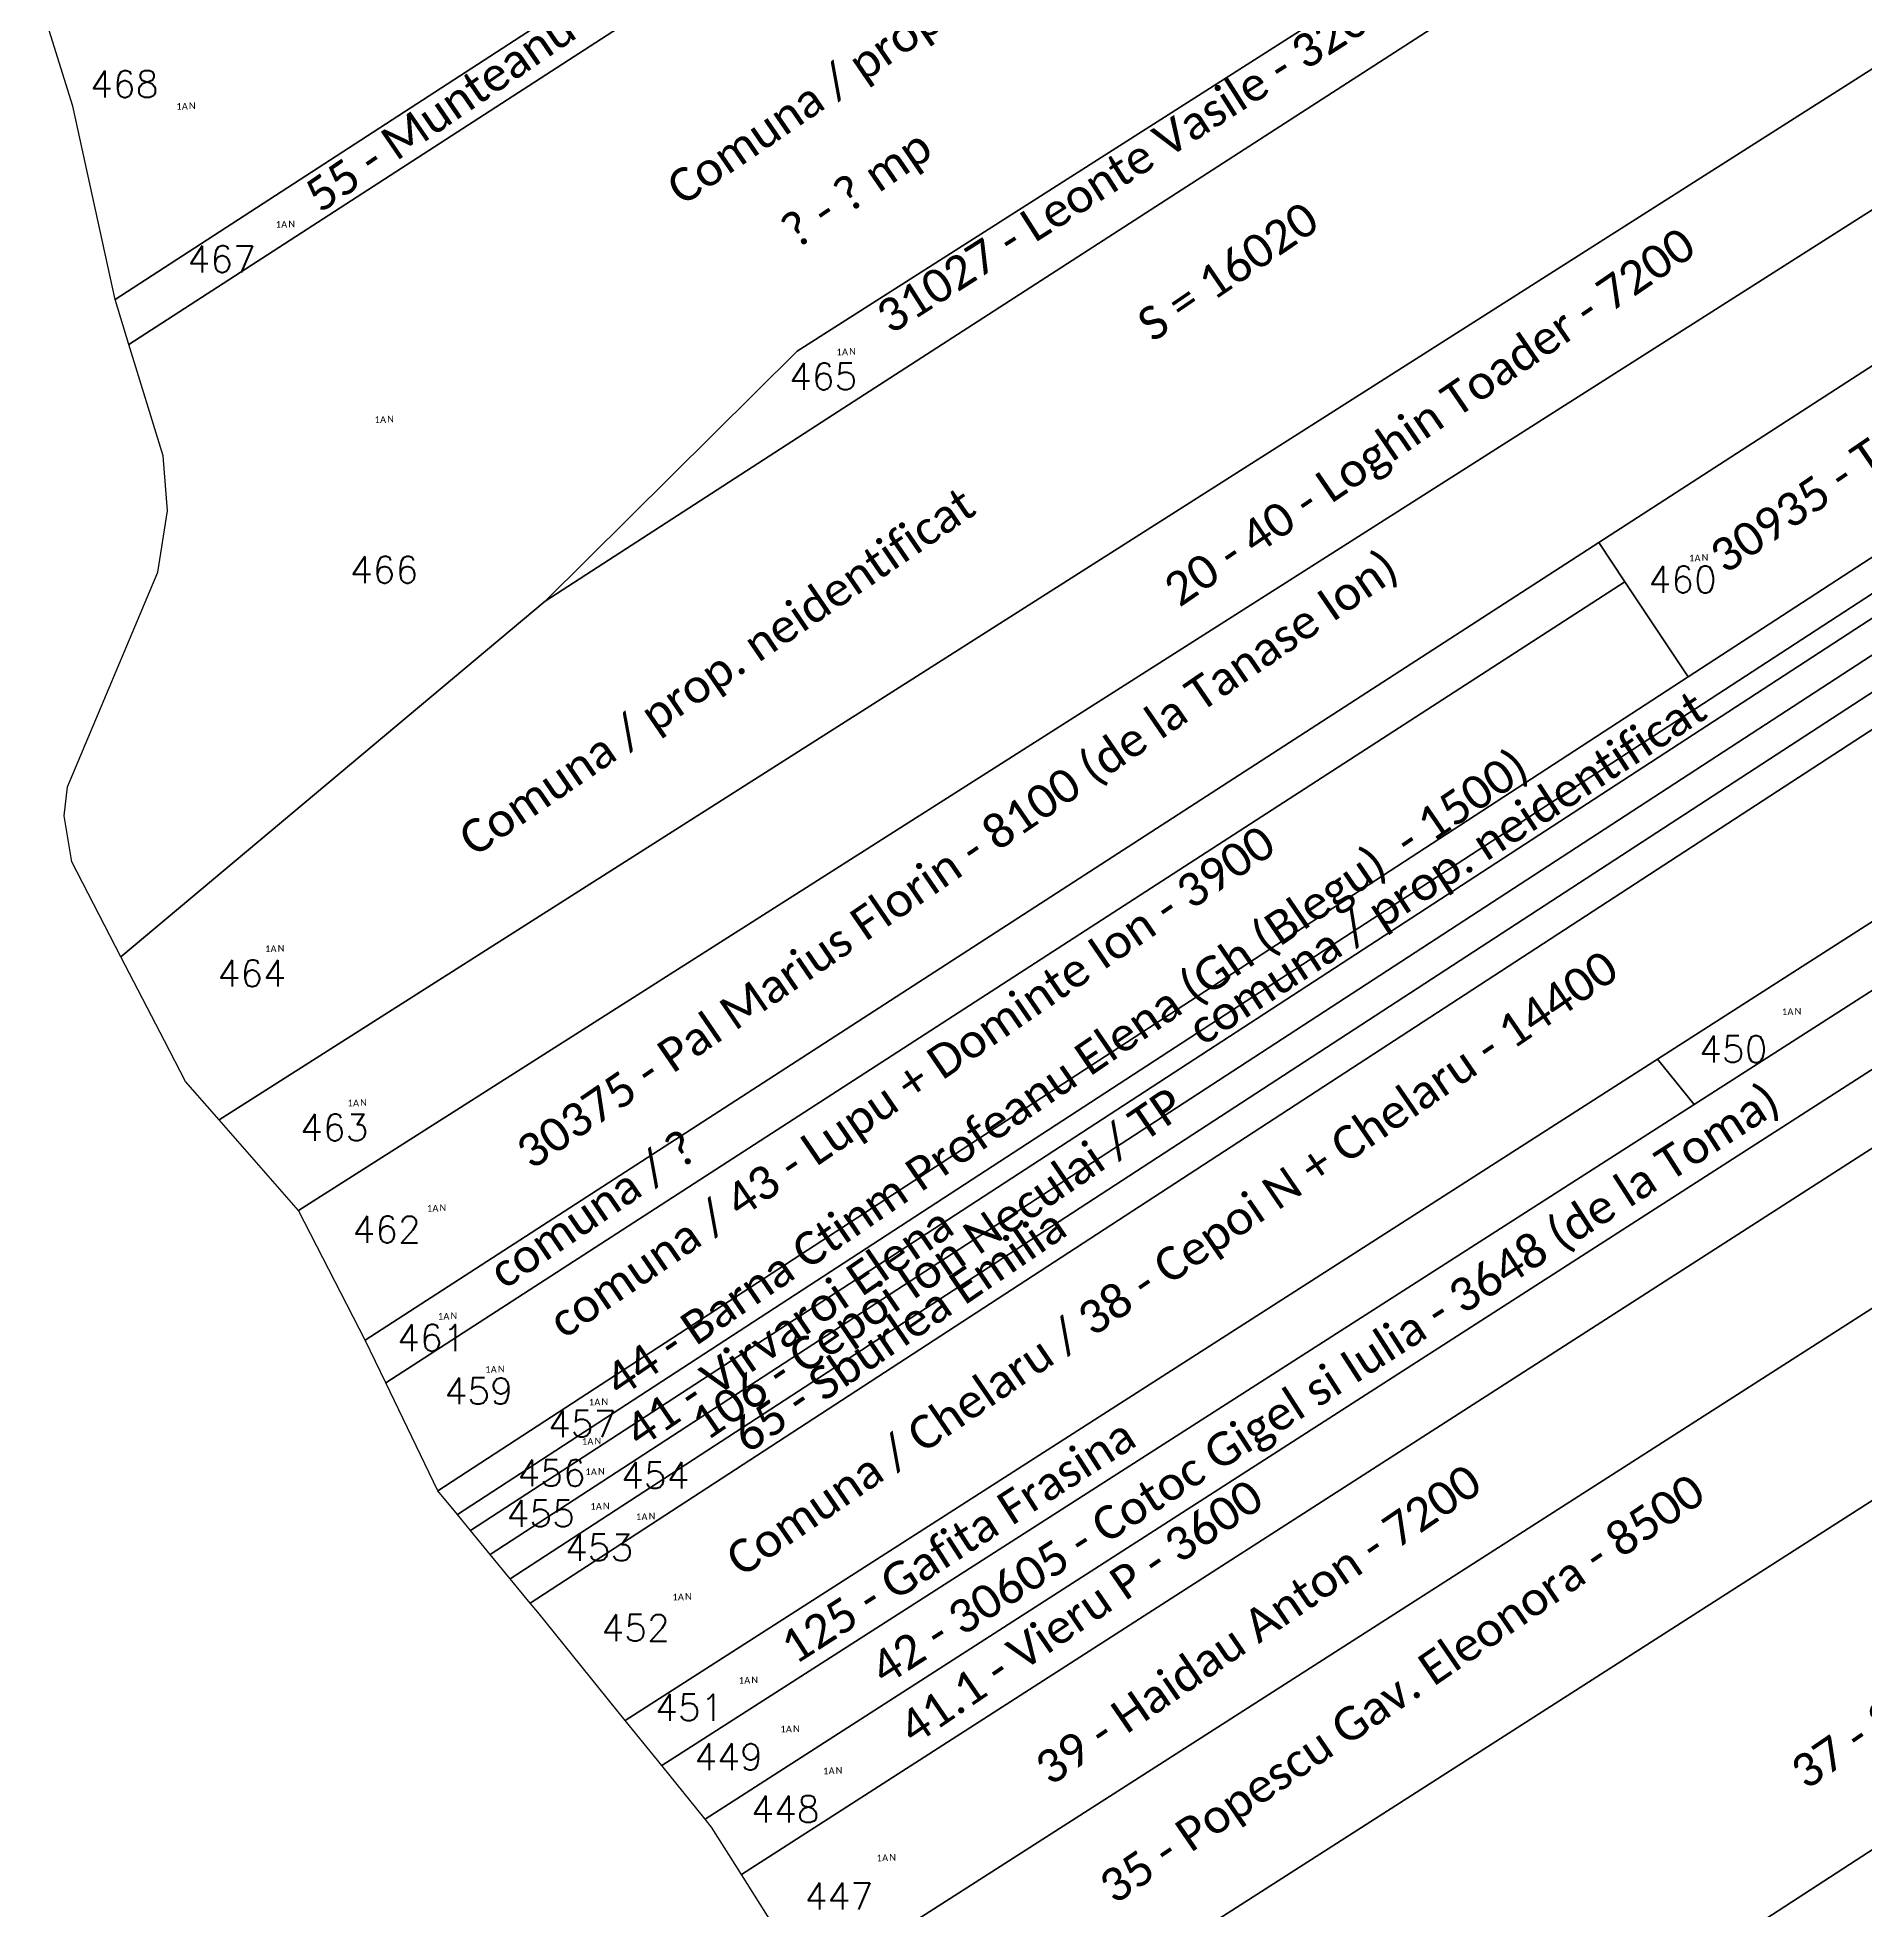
# Model space of a CAD drawing. Extents: x 612848 to 614465, y 646291 to 648325.
# Drawn here: x 613116.3 to 613390.8, y 646966.3 to 647247.7 of the extents above; entities that cross this region are included whole.
import ezdxf

# ---------------------------------------------------------------- set-up
doc = ezdxf.new("R2010")
doc.units = 0
doc.header["$LTSCALE"] = 0.5
doc.header["$MEASUREMENT"] = 0
for name, color, linetype in [('_CAT_FOL', 7, 'CONTINUOUS'), ('_IMPREJMUIT', 150, 'CONTINUOUS'), ('_NR_PARCELA', 50, 'CONTINUOUS'), ('_PARCELA_NOU_feb2025', 50, 'CONTINUOUS'), ('_TEXTE', 255, 'CONTINUOUS')]:
    doc.layers.add(name, color=color, linetype=linetype)
doc.layers.add('_ID', color=176, linetype='CONTINUOUS', lineweight=30)
doc.styles.get("Standard").update_dxf_attribs({"font": 'romans.shx'})
doc.styles.add('texte', font='calibri.ttf')

msp = doc.modelspace()

# ---------------------------------------------------------------- linework, layer by layer
at = {"layer": '_PARCELA_NOU_feb2025'}
for points in [[(613127.95, 647208.34), (613121.61, 647237.37), (613116.29, 647254.39), (613388.04, 647430.78), (613407.41, 647411.32), (613412.28, 647409.78), (613424.4, 647400.75)], [(613127.95, 647208.34), (613424.4, 647400.75), (613429.82, 647395.58), (613130.02, 647201.59)], [(613121.47, 647123.84), (613120.32, 647130.78), (613120.82, 647135.12), (613134.36, 647167.36), (613135.81, 647176.58), (613135.16, 647184.82), (613130.02, 647201.59), (613429.82, 647395.58), (613452.78, 647373.66), (613465.82, 647350.66), (613230.39, 647200.59), (613192.52, 647162.99), (613128.83, 647109.59)], [(613469.87, 647340.25), (613413.35, 647305.06), (613338.85, 647257.61), (613236.53, 647191.52), (613192.52, 647162.99), (613230.39, 647200.59), (613465.82, 647350.66)], [(613138.51, 647090.87), (613135.37, 647096.94), (613128.83, 647109.59), (613192.52, 647162.99), (613236.53, 647191.52), (613338.85, 647257.61), (613413.35, 647305.06), (613469.87, 647340.25), (613482.98, 647312.74), (613486.49, 647303.24), (613143.57, 647085.08)], [(613155.47, 647071.48), (613143.57, 647085.08), (613486.49, 647303.24), (613492.83, 647286.1)], [(613350.75, 647171.83), (613165.52, 647051.98), (613155.47, 647071.48), (613492.83, 647286.1), (613499.6, 647268.14)], [(613505.46, 647243.5), (613449.2, 647206.91), (613364.18, 647151.62), (613354.67, 647165.94), (613350.75, 647171.83), (613499.6, 647268.14)], [(613181.33, 647023.38), (613179.36, 647025.78), (613452.11, 647203.37), (613506.63, 647238.87), (613507.34, 647235.65)], [(613181.33, 647023.38), (613507.34, 647235.65), (613508.41, 647230.8), (613184.29, 647019.77)], [(613184.29, 647019.77), (613508.41, 647230.8), (613509.48, 647225.93), (613187.28, 647016.14)], [(613187.28, 647016.14), (613509.48, 647225.93), (613510.56, 647221.03), (613190.28, 647012.49)], [(613191.41, 647011.11), (613190.28, 647012.49), (613510.56, 647221.03), (613516.35, 647194.66), (613359.57, 647094.2), (613204.55, 646994.87)], [(613176.41, 647029.37), (613364.18, 647151.62), (613449.2, 647206.91), (613452.11, 647203.37), (613179.36, 647025.78)], [(613518.34, 647185.62), (613365.07, 647087.41), (613359.57, 647094.2), (613516.35, 647194.66)], [(613521.08, 647175.75), (613216.54, 646980.05), (613210.05, 646988.07), (613365.07, 647087.41), (613518.34, 647185.62)], [(613217.53, 646978.83), (613216.54, 646980.05), (613521.08, 647175.75), (613524.08, 647165.8), (613222.02, 646971.7)], [(613350.75, 647171.83), (613354.67, 647165.94), (613168.61, 647045.56), (613165.52, 647051.98)], [(613176.41, 647029.37), (613168.61, 647045.56), (613354.67, 647165.94), (613364.18, 647151.62)], [(613526.87, 647156.6), (613530.04, 647145.29), (613232.65, 646954.82), (613222.02, 646971.7), (613524.08, 647165.8)], [(613239.44, 646944.02), (613232.65, 646954.82), (613530.04, 647145.29), (613535.92, 647124.32), (613536.9, 647120.81), (613245.3, 646934.05)], [(613265.5, 646898.65), (613259.77, 646908.97), (613247.28, 646930.83), (613245.3, 646934.05), (613536.9, 647120.81), (613541.9, 647102.9), (613548.75, 647077.36), (613267.64, 646894.76)], [(613365.07, 647087.41), (613210.05, 646988.07), (613204.55, 646994.87), (613359.57, 647094.2)], [(613272.86, 646885.3), (613267.64, 646894.76), (613548.75, 647077.36), (613551.78, 647066.47)]]:
    msp.add_lwpolyline(points, close=True, dxfattribs=at)

# ---------------------------------------------------------------- texts
at = {"layer": '_CAT_FOL', "style": 'texte'}
for p in [(613137.97, 647236.86), (613152.89, 647219.11), (613237.11, 647199.96), (613167.74, 647189.79), (613365.15, 647168.99), (613151.29, 647110.29), (613379.1, 647100.83), (613163.68, 647087.12), (613175.6, 647071.3), (613177.25, 647055.07), (613184.36, 647047.09), (613199.92, 647042.18), (613198.88, 647036.27), (613199.4, 647031.71), (613200.15, 647026.51), (613207, 647024.97), (613212.47, 647012.91), (613222.43, 647000.38), (613228.69, 646993.06), (613235.1, 646986.79), (613243.14, 646973.72)]:
    msp.add_text('A', height=1, dxfattribs=at).set_placement(p)
at = {"layer": '_ID', "color": 40, "true_color": 0xf8d731}
for s, p in [('468', (613124.19, 647238.69)), ('467', (613138.81, 647212.4)), ('465', (613229.14, 647194.76)), ('466', (613163.2, 647165.71)), ('460', (613358.2, 647164.25)), ('464', (613143.32, 647105.1)), ('450', (613365.81, 647093.69)), ('463', (613155.71, 647081.93)), ('462', (613163.58, 647066.62)), ('461', (613170.3, 647050.33)), ('459', (613177.41, 647042.35)), ('457', (613192.97, 647037.44)), ('456', (613188.35, 647030.03)), ('454', (613203.93, 647029.68)), ('455', (613186.73, 647023.93)), ('453', (613195.5, 647018.82)), ('452', (613200.98, 647006.76)), ('451', (613209.03, 646994.81)), ('449', (613214.93, 646987.39)), ('448', (613223.47, 646979.52)), ('447', (613231.51, 646966.45))]:
    msp.add_text(s, height=4, dxfattribs=at).set_placement(p)
at = {"layer": '_IMPREJMUIT', "style": 'texte'}
for p in [(613139.03, 647236.94), (613153.96, 647219.19), (613238.18, 647200.04), (613168.81, 647189.88), (613366.21, 647169.08), (613152.36, 647110.37), (613380.17, 647100.91), (613164.74, 647087.2), (613176.67, 647071.39), (613178.32, 647055.16), (613185.43, 647047.17), (613200.98, 647042.26), (613199.95, 647036.35), (613200.47, 647031.8), (613201.21, 647026.59), (613208.07, 647025.06), (613213.54, 647012.99), (613223.49, 647000.46), (613229.76, 646993.14), (613236.16, 646986.87), (613244.21, 646973.8)]:
    msp.add_text('N', height=1, dxfattribs=at).set_placement(p)
at = {"layer": '_NR_PARCELA', "style": 'texte'}
for p in [(613137.14, 647236.85), (613152.06, 647219.11), (613236.28, 647199.95), (613166.91, 647189.79), (613364.32, 647168.99), (613150.46, 647110.29), (613378.27, 647100.83), (613162.85, 647087.12), (613174.77, 647071.3), (613176.42, 647055.07), (613183.53, 647047.09), (613199.09, 647042.18), (613198.05, 647036.27), (613198.57, 647031.71), (613199.32, 647026.51), (613206.17, 647024.97), (613211.64, 647012.91), (613221.6, 647000.38), (613227.86, 646993.05), (613234.27, 646986.78), (613242.31, 646973.71)]:
    msp.add_text('1', height=1, dxfattribs=at).set_placement(p)
at = {"layer": '_TEXTE', "style": 'texte'}
for s, rotation, p in [('55 - Munteanu Elena, M. Vasile, M. Ghe, Manoliu Maria, M. Ana -- Acxanei Dana - 2500mp', 34.3835, (613158.76, 647221.24)), ('Comuna / prop. neidentificat', 34.3835, (613213.13, 647222.31)), ('31027 - Leonte Vasile - 3200 (din TP 1414)', 32.5141, (613244.43, 647203)), ('30935 - Trofin Costica si camelia - 4160', 34.3835, (613369.76, 647166.98)), ('? - ? mp', 34.3835, (613230.31, 647215.84)), ('S = 16020', 34.3835, (613283.78, 647201.83)), ('20 - 40 - Loghin Toader - 7200', 34.3835, (613287.78, 647161.99)), ('Comuna / prop. neidentificat', 34.3835, (613181.89, 647124.51)), ('30375 - Pal Marius Florin - 8100 (de la Tanase Ion)', 34.3835, (613190.5, 647077.48)), ('comuna / prop. neidentificat', 33.0686, (613291.27, 647096.1)), ('44 - Barna Ctinm Profeanu Elena (Gh (Blegu)  - 1500)', 34.3835, (613203.76, 647043.24)), ('comuna / 43 - Lupu + Dominte Ion - 3900', 34.3835, (613195.35, 647052.07)), ('Comuna / Chelaru / 38 - Cepoi N + Chelaru - 14400', 34.3835, (613222.02, 647016.3)), ('37 - 30167 - Banciu Ioan Lucian - 15000 (de la Scutaru Dumitru)', 34.3835, (613381.91, 646984.33)), ('106 - Cepoi Ion Neculai / TP', 34.3835, (613216.75, 647036.73)), ('42 - 30605 - Cotoc Gigel si Iulia - 3648 (de la Toma)', 32.7247, (613243.53, 646999.98)), ('comuna / ?', 34.3835, (613186.39, 647059.51)), ('41 - Virvaroi Elena', 34.3835, (613206.75, 647035.63)), ('65 - Sburlea Emilia', 34.3835, (613222.95, 647034.86)), ('125 - Gafita Frasina', 32.7247, (613230.06, 647003.13)), ('39 - Haidau Anton - 7200', 34.3835, (613268.42, 646984.92)), ('41.1 - Vieru P - 3600', 34.3835, (613247.92, 646991.03)), ('35 - Popescu Gav. Eleonora - 8500', 34.3835, (613278.06, 646967.11)), ('Comuna / 34 - Grigoras Neculai - 3600', 34.3835, (613309.08, 646900.45))]:
    msp.add_text(s, height=5, rotation=rotation, dxfattribs=at).set_placement(p)

doc.saveas('drawing.dxf')
